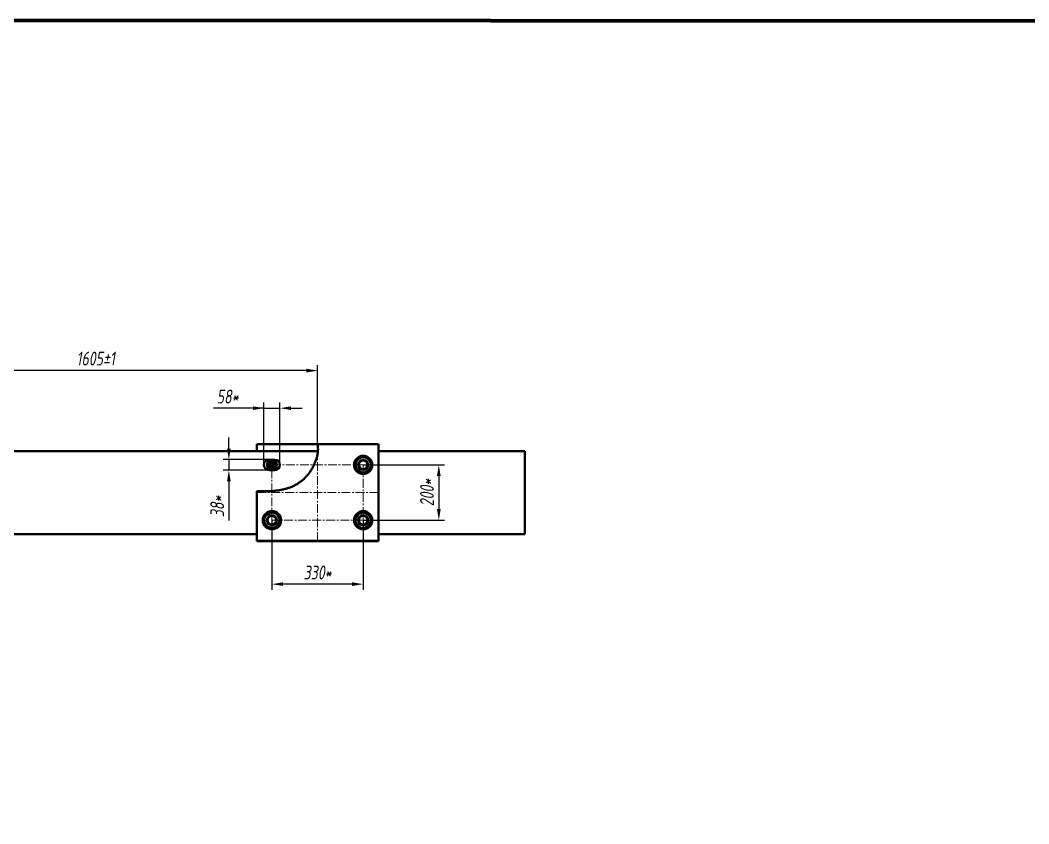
# Model space of a CAD drawing. Header units: millimetres. Extents: x 46486 to 69721, y 30372 to 52690.
# Drawn here: x 60233 to 63881, y 49784 to 52690 of the extents above; entities that cross this region are included whole.
import ezdxf

# ---------------------------------------------------------------- set-up
doc = ezdxf.new("R2010")
doc.units = ezdxf.units.MM
doc.linetypes.add('CENTER', pattern=[50.8, 31.75, -6.35, 6.35, -6.35])
doc.layers.add('РАЗМЕРЫ', color=7, linetype='Continuous', lineweight=18)
doc.styles.get("Standard").update_dxf_attribs({"font": 'simplex.shx', "width": 0.7, "oblique": 10})
doc.dimstyles.new('Stand10', dxfattribs={"dimtxt": 50, "dimasz": 40, "dimexe": 20, "dimexo": 0, "dimgap": 16, "dimtad": 1, "dimdec": 0, "dimzin": 0, "dimdsep": 46, "dimtxsty": 'Standard', "dimcen": 0, "dimadec": 0, "dimazin": 0, "dimtfac": 1, "dimtdec": 0, "dimtmove": 0, "dimatfit": 3, "dimfxl": 0.18, "dimtolj": 1, "dimtzin": 0, "dimarcsym": 0})

# ---------------------------------------------------------------- blocks, each defined once
blk = doc.blocks.new('*D6306')
at = {"layer": 'DEFPOINTS', "color": 0, "linetype": 'CENTER', "lineweight": 18}
for p in [(61172.3, 51286.6), (61114.3, 51081.4), (61172.3, 51081.4)]:
    blk.add_point(p, dxfattribs=at)
at = {"layer": 'РАЗМЕРЫ', "color": 0, "lineweight": -2}
for p, q in [((61114.3, 51081.4), (61114.3, 51306.6)), ((61172.3, 51081.4), (61172.3, 51306.6)), ((61114.3, 51286.6), (60931.8, 51286.6)), ((61114.3, 51286.6), (60931.8, 51286.6)), ((61074.3, 51286.6), (61034.3, 51286.6)), ((61114.3, 51286.6), (61172.3, 51286.6)), ((61212.3, 51286.6), (61252.3, 51286.6))]:
    blk.add_line(p, q, dxfattribs=at)
at = {"layer": 'РАЗМЕРЫ', "color": 0, "linetype": 'CENTER', "lineweight": 18}
for points in [[(61074.3, 51279.9), (61074.3, 51293.2), (61114.3, 51286.6)], [(61212.3, 51293.2), (61212.3, 51279.9), (61172.3, 51286.6)]]:
    blk.add_solid(points, dxfattribs=at)
at = {"layer": 'РАЗМЕРЫ', "color": 0, "linetype": 'CENTER', "lineweight": 18, "insert": (60983, 51328.6), "char_height": 50, "attachment_point": 5}
blk.add_mtext('\\A1;58*', dxfattribs=at)
blk = doc.blocks.new('*D6310')
at = {"layer": 'DEFPOINTS', "color": 0, "lineweight": 18}
for p in [(61143.3, 51100.4), (60987.5, 51062.4), (61143.3, 51062.4)]:
    blk.add_point(p, dxfattribs=at)
at = {"layer": 'РАЗМЕРЫ', "color": 0, "lineweight": -2}
for p, q in [((60987.5, 51140.4), (60987.5, 51180.4)), ((61143.3, 51100.4), (60967.5, 51100.4)), ((60987.5, 51100.4), (60987.5, 51062.4)), ((61143.3, 51062.4), (60967.5, 51062.4)), ((60987.5, 51022.4), (60987.5, 50879.9)), ((60987.5, 51022.4), (60987.5, 50879.9))]:
    blk.add_line(p, q, dxfattribs=at)
at = {"layer": 'РАЗМЕРЫ', "color": 0, "lineweight": 18}
for points in [[(60980.8, 51140.4), (60994.2, 51140.4), (60987.5, 51100.4)], [(60994.2, 51022.4), (60980.8, 51022.4), (60987.5, 51062.4)]]:
    blk.add_solid(points, dxfattribs=at)
at = {"layer": 'РАЗМЕРЫ', "color": 0, "lineweight": 18, "insert": (60945.5, 50931.1), "char_height": 50, "attachment_point": 5, "rotation": 90}
blk.add_mtext('\\A1;38*', dxfattribs=at)
blk = doc.blocks.new('*D6316')
at = {"layer": 'DEFPOINTS', "color": 0, "lineweight": 18}
for p in [(61143.3, 50881.4), (61473.3, 50881.4), (61143.3, 50650.3)]:
    blk.add_point(p, dxfattribs=at)
at = {"layer": 'РАЗМЕРЫ', "color": 0, "lineweight": -2}
for p, q in [((61143.3, 50881.4), (61143.3, 50630.3)), ((61473.3, 50881.4), (61473.3, 50630.3)), ((61433.3, 50650.3), (61183.3, 50650.3))]:
    blk.add_line(p, q, dxfattribs=at)
at = {"layer": 'РАЗМЕРЫ', "color": 0, "lineweight": 18}
for points in [[(61183.3, 50657), (61183.3, 50643.7), (61143.3, 50650.3)], [(61433.3, 50643.7), (61433.3, 50657), (61473.3, 50650.3)]]:
    blk.add_solid(points, dxfattribs=at)
at = {"layer": 'РАЗМЕРЫ', "color": 0, "lineweight": 18, "insert": (61308.3, 50692.4), "char_height": 50, "attachment_point": 5}
blk.add_mtext('\\A1;330*', dxfattribs=at)
blk = doc.blocks.new('*D6342')
at = {"layer": 'DEFPOINTS', "color": 0, "lineweight": 18}
for p in [(59703.3, 51422.4), (61308.3, 51155.6), (59703.3, 51081.4)]:
    blk.add_point(p, dxfattribs=at)
at = {"layer": 'РАЗМЕРЫ', "color": 0, "lineweight": -2}
for p, q in [((59703.3, 51081.4), (59703.3, 51442.4)), ((61308.3, 51155.6), (61308.3, 51442.4)), ((61268.3, 51422.4), (59743.3, 51422.4))]:
    blk.add_line(p, q, dxfattribs=at)
at = {"layer": 'РАЗМЕРЫ', "color": 0, "lineweight": 18}
for points in [[(59743.3, 51429.1), (59743.3, 51415.8), (59703.3, 51422.4)], [(61268.3, 51415.7), (61268.3, 51429.1), (61308.3, 51422.4)]]:
    blk.add_solid(points, dxfattribs=at)
at = {"layer": 'РАЗМЕРЫ', "color": 0, "lineweight": 18, "insert": (60505.8, 51465.9), "char_height": 50, "attachment_point": 5, "rotation": 359.9992}
blk.add_mtext('\\A1;1605%%p1', dxfattribs=at)
blk = doc.blocks.new('*D6344')
at = {"layer": 'DEFPOINTS', "color": 0, "lineweight": 18}
for p in [(61473.3, 51081.4), (61473.3, 50881.4), (61746.9, 50881.4)]:
    blk.add_point(p, dxfattribs=at)
at = {"layer": 'РАЗМЕРЫ', "color": 0, "lineweight": -2}
for p, q in [((61473.3, 51081.4), (61766.9, 51081.4)), ((61746.9, 51041.4), (61746.9, 50921.4)), ((61473.3, 50881.4), (61766.9, 50881.4))]:
    blk.add_line(p, q, dxfattribs=at)
at = {"layer": 'РАЗМЕРЫ', "color": 0, "lineweight": 18}
for points in [[(61753.6, 51041.4), (61740.2, 51041.4), (61746.9, 51081.4)], [(61740.2, 50921.4), (61753.6, 50921.4), (61746.9, 50881.4)]]:
    blk.add_solid(points, dxfattribs=at)
at = {"layer": 'РАЗМЕРЫ', "color": 0, "lineweight": 18, "insert": (61704, 50981.4), "char_height": 50, "attachment_point": 5, "rotation": 90}
blk.add_mtext('\\A1;200*', dxfattribs=at)

msp = doc.modelspace()

# ---------------------------------------------------------------- hatches: boundary and pattern name
at = {"linetype": 'Continuous', "lineweight": 18}
h = msp.add_hatch(dxfattribs=at)
h.set_pattern_fill('ANSI31', style=0)
h.set_pattern_definition([(45, (57556.157, 42075.3056), (-2.245064, 2.245064), [])])
edge = h.paths.add_edge_path(flags=0)
edge.add_arc((61143.29, 51081.37), 18, 0, 360)

# ---------------------------------------------------------------- linework, layer by layer
at = {"color": 7, "linetype": 'Continuous', "lineweight": 40}
for p, q in [((61088.29, 51156.35), (61088.29, 51131.37)), ((61308.3, 51156.35), (61088.29, 51156.35)), ((61528.29, 51156.82), (61308.2, 51156.82)), ((61308.27, 51156.35), (61308.2, 51156.82)), ((61308.29, 51156.37), (61528.29, 51156.37)), ((61528.29, 51156.37), (61528.29, 51156.82)), ((61528.29, 51156.37), (61528.29, 50806.37)), ((59923.29, 51131.37), (60946.01, 51131.37)), ((60946.01, 51131.37), (61088.29, 51131.37)), ((61088.29, 51131.37), (61309.59, 51131.37)), ((61528.29, 51131.37), (62058.29, 51131.37)), ((62058.29, 50831.37), (62058.29, 51131.37)), ((61153.29, 51100.37), (61133.29, 51100.37)), ((61133.29, 51062.37), (61153.29, 51062.37)), ((61088.29, 50806.37), (61088.29, 50986.62)), ((59923.29, 50831.37), (61088.29, 50831.37)), ((61528.29, 50831.37), (62058.29, 50831.37)), ((61528.29, 50806.37), (61088.29, 50806.37)), ((61088.29, 50806.37), (61088.29, 50805.93)), ((61088.29, 50805.93), (61528.29, 50805.93)), ((61528.29, 50806.37), (61528.29, 50805.93))]:
    msp.add_line(p, q, dxfattribs=at)
for centre, radius in [((61473.29, 51081.37), 33), ((61143.29, 51081.37), 18), ((61473.29, 51081.37), 18), ((61473.29, 51081.37), 15.8), ((61143.29, 50881.37), 33), ((61143.29, 50881.37), 18), ((61143.29, 50881.37), 15.8), ((61473.29, 50881.37), 33), ((61473.29, 50881.37), 18), ((61473.29, 50881.37), 15.8)]:
    msp.add_circle(centre, radius, dxfattribs=at)
for centre, radius, start, end in [((61133.29, 51081.37), 19, 90, 270), ((61153.29, 51081.37), 19, 270, 90), ((61473.29, 51081.37), 27.5, 120.51772, 180.51772), ((61473.29, 51081.37), 27.5, 180.51772, 240.51772), ((61473.29, 51081.37), 27.5, 60.51772, 120.51772), ((61473.29, 51081.37), 27.5, 0.51772, 60.51772), ((61473.29, 51081.37), 27.5, 300.51772, 0.51772), ((61473.29, 51081.37), 27.5, 240.51772, 300.51772), ((61143.29, 50881.37), 27.5, 120.51772, 180.51772), ((61143.29, 50881.37), 27.5, 60.51772, 120.51772), ((61143.29, 50881.37), 27.5, 0.51772, 60.51772), ((61473.29, 50881.37), 27.5, 108.06856, 168.06856), ((61473.29, 50881.37), 27.5, 48.06856, 108.06856), ((61473.29, 50881.37), 27.5, 348.06856, 48.06856), ((61143.29, 50881.37), 27.5, 180.51772, 240.51772), ((61143.29, 50881.37), 27.5, 240.51772, 300.51772), ((61143.29, 50881.37), 27.5, 300.51772, 0.51772), ((61473.29, 50881.37), 27.5, 168.06856, 228.06856), ((61473.29, 50881.37), 27.5, 228.06856, 288.06856), ((61473.29, 50881.37), 27.5, 288.06856, 348.06856)]:
    msp.add_arc(centre, radius, start, end, dxfattribs=at)
for points, knots in [([(61308.29, 51156.37), (61308.77, 51153.52), (61309.72, 51147.76), (61310.03, 51138.89), (61309.59, 51129.85), (61308.26, 51119.91), (61305.89, 51109.15), (61302.34, 51097.7), (61297.85, 51086.38), (61292.5, 51075.31), (61286.38, 51064.61), (61279.57, 51054.41), (61272.15, 51044.82), (61263.9, 51035.6), (61254.78, 51026.97), (61244.77, 51019.05), (61234.25, 51012.14), (61223.27, 51006.17), (61211.83, 51001.1), (61199.96, 50996.86), (61187.7, 50993.41), (61173.93, 50990.44), (61158.6, 50988.12), (61141.66, 50986.59), (61124.25, 50985.89), (61106.4, 50985.89), (61094.37, 50986.38), (61088.29, 50986.62)], [0, 0, 0, 0, 0.0269604, 0.0544945, 0.0826631, 0.1114736, 0.1480336, 0.1853877, 0.223341, 0.2616591, 0.3000822, 0.3383369, 0.3761472, 0.4132454, 0.4537234, 0.4932923, 0.5323075, 0.571091, 0.609924, 0.6490433, 0.6886404, 0.7288626, 0.7804716, 0.8333659, 0.8875994, 0.9431636, 1, 1, 1, 1]), ([(61473, 51113.13), (61470.78, 51111.82), (61467.43, 51109.84), (61462.83, 51107.13), (61460.49, 51105.75), (61459.33, 51105.06)], [0, 0, 0, 0, 0.4952544, 0.7476497, 1, 1, 1, 1]), ([(61473, 51113.13), (61474.17, 51112.47), (61476.99, 51110.87), (61481.6, 51108.26), (61485.08, 51106.3), (61486.83, 51105.31)], [0, 0, 0, 0, 0.2572433, 0.6263799, 1, 1, 1, 1]), ([(61459.33, 51105.06), (61459, 51104.87), (61456.55, 51103.42), (61451.92, 51100.7), (61447.75, 51098.24), (61445.65, 51097)], [0, 0, 0, 0, 0.070113, 0.5307963, 1, 1, 1, 1]), ([(61445.65, 51097), (61445.67, 51094.42), (61445.71, 51090.53), (61445.76, 51085.19), (61445.78, 51082.48), (61445.79, 51081.12)], [0, 0, 0, 0, 0.4952544, 0.7476497, 1, 1, 1, 1]), ([(61445.79, 51081.12), (61445.8, 51080.75), (61445.82, 51077.9), (61445.87, 51072.52), (61445.91, 51067.69), (61445.94, 51065.25)], [0, 0, 0, 0, 0.070113, 0.5307963, 1, 1, 1, 1]), ([(61486.83, 51105.31), (61488.08, 51104.6), (61491.04, 51102.93), (61495.68, 51100.31), (61498.99, 51098.44), (61500.65, 51097.5)], [0, 0, 0, 0, 0.2684065, 0.6323729, 1, 1, 1, 1]), ([(61500.79, 51081.62), (61500.79, 51082), (61500.76, 51084.85), (61500.71, 51090.22), (61500.67, 51095.06), (61500.65, 51097.5)], [0, 0, 0, 0, 0.070113, 0.5307963, 1, 1, 1, 1]), ([(61500.93, 51065.74), (61500.91, 51068.32), (61500.88, 51072.21), (61500.83, 51077.55), (61500.8, 51080.27), (61500.79, 51081.62)], [0, 0, 0, 0, 0.4952544, 0.7476497, 1, 1, 1, 1]), ([(61445.94, 51065.25), (61447.1, 51064.59), (61449.92, 51062.99), (61454.54, 51060.39), (61458.01, 51058.42), (61459.76, 51057.43)], [0, 0, 0, 0, 0.2572433, 0.6263799, 1, 1, 1, 1]), ([(61459.76, 51057.43), (61461.01, 51056.72), (61463.97, 51055.05), (61468.61, 51052.43), (61471.92, 51050.56), (61473.58, 51049.62)], [0, 0, 0, 0, 0.2684065, 0.6323729, 1, 1, 1, 1]), ([(61473.58, 51049.62), (61475.8, 51050.93), (61479.15, 51052.91), (61483.75, 51055.62), (61486.09, 51056.99), (61487.26, 51057.68)], [0, 0, 0, 0, 0.4952544, 0.7476497, 1, 1, 1, 1]), ([(61487.26, 51057.68), (61487.58, 51057.87), (61490.04, 51059.32), (61494.67, 51062.05), (61498.83, 51064.51), (61500.93, 51065.74)], [0, 0, 0, 0, 0.070113, 0.5307963, 1, 1, 1, 1]), ([(61129.33, 50905.06), (61129, 50904.87), (61126.55, 50903.42), (61121.92, 50900.7), (61117.75, 50898.24), (61115.65, 50897)], [0, 0, 0, 0, 0.070113, 0.5307963, 1, 1, 1, 1]), ([(61115.65, 50897), (61115.67, 50894.42), (61115.71, 50890.53), (61115.76, 50885.19), (61115.78, 50882.48), (61115.79, 50881.12)], [0, 0, 0, 0, 0.4952544, 0.7476497, 1, 1, 1, 1]), ([(61143, 50913.13), (61140.78, 50911.82), (61137.43, 50909.84), (61132.83, 50907.13), (61130.49, 50905.75), (61129.33, 50905.06)], [0, 0, 0, 0, 0.4952544, 0.7476497, 1, 1, 1, 1]), ([(61143, 50913.13), (61144.17, 50912.47), (61146.99, 50910.87), (61151.6, 50908.26), (61155.08, 50906.3), (61156.83, 50905.31)], [0, 0, 0, 0, 0.2572433, 0.6263799, 1, 1, 1, 1]), ([(61156.83, 50905.31), (61158.08, 50904.6), (61161.04, 50902.93), (61165.68, 50900.31), (61168.99, 50898.44), (61170.65, 50897.5)], [0, 0, 0, 0, 0.2684065, 0.6323729, 1, 1, 1, 1]), ([(61170.79, 50881.62), (61170.79, 50882), (61170.76, 50884.85), (61170.71, 50890.22), (61170.67, 50895.06), (61170.65, 50897.5)], [0, 0, 0, 0, 0.070113, 0.5307963, 1, 1, 1, 1]), ([(61449.67, 50902.59), (61449.14, 50900.07), (61448.33, 50896.26), (61447.23, 50891.04), (61446.67, 50888.38), (61446.39, 50887.06)], [0, 0, 0, 0, 0.4952544, 0.7476497, 1, 1, 1, 1]), ([(61464.76, 50907.52), (61464.4, 50907.4), (61461.7, 50906.52), (61456.59, 50904.85), (61451.99, 50903.35), (61449.67, 50902.59)], [0, 0, 0, 0, 0.070113, 0.5307963, 1, 1, 1, 1]), ([(61479.86, 50912.44), (61477.41, 50911.64), (61473.71, 50910.43), (61468.63, 50908.78), (61466.05, 50907.94), (61464.76, 50907.52)], [0, 0, 0, 0, 0.4952544, 0.7476497, 1, 1, 1, 1]), ([(61479.86, 50912.44), (61480.85, 50911.55), (61483.26, 50909.38), (61487.21, 50905.84), (61490.17, 50903.17), (61491.67, 50901.83)], [0, 0, 0, 0, 0.2572433, 0.6263799, 1, 1, 1, 1]), ([(61491.67, 50901.83), (61492.74, 50900.87), (61495.27, 50898.6), (61499.23, 50895.04), (61502.06, 50892.5), (61503.48, 50891.22)], [0, 0, 0, 0, 0.2684065, 0.6323729, 1, 1, 1, 1]), ([(61500.2, 50875.69), (61500.28, 50876.06), (61500.86, 50878.84), (61501.98, 50884.1), (61502.98, 50888.83), (61503.48, 50891.22)], [0, 0, 0, 0, 0.070113, 0.5307963, 1, 1, 1, 1]), ([(61115.79, 50881.12), (61115.8, 50880.75), (61115.82, 50877.9), (61115.87, 50872.52), (61115.91, 50867.69), (61115.94, 50865.25)], [0, 0, 0, 0, 0.070113, 0.5307963, 1, 1, 1, 1]), ([(61115.94, 50865.25), (61117.1, 50864.59), (61119.92, 50862.99), (61124.54, 50860.39), (61128.01, 50858.42), (61129.76, 50857.43)], [0, 0, 0, 0, 0.2572433, 0.6263799, 1, 1, 1, 1]), ([(61129.76, 50857.43), (61131.01, 50856.72), (61133.97, 50855.05), (61138.61, 50852.43), (61141.92, 50850.56), (61143.58, 50849.62)], [0, 0, 0, 0, 0.2684065, 0.6323729, 1, 1, 1, 1]), ([(61143.58, 50849.62), (61145.8, 50850.93), (61149.15, 50852.91), (61153.75, 50855.62), (61156.09, 50856.99), (61157.26, 50857.68)], [0, 0, 0, 0, 0.4952544, 0.7476497, 1, 1, 1, 1]), ([(61157.26, 50857.68), (61157.58, 50857.87), (61160.04, 50859.32), (61164.67, 50862.05), (61168.83, 50864.51), (61170.93, 50865.74)], [0, 0, 0, 0, 0.070113, 0.5307963, 1, 1, 1, 1]), ([(61170.93, 50865.74), (61170.91, 50868.32), (61170.88, 50872.21), (61170.83, 50877.55), (61170.8, 50880.27), (61170.79, 50881.62)], [0, 0, 0, 0, 0.4952544, 0.7476497, 1, 1, 1, 1]), ([(61446.39, 50887.06), (61446.31, 50886.69), (61445.72, 50883.9), (61444.61, 50878.64), (61443.61, 50873.91), (61443.1, 50871.52)], [0, 0, 0, 0, 0.070113, 0.5307963, 1, 1, 1, 1]), ([(61443.1, 50871.52), (61444.1, 50870.63), (61446.51, 50868.46), (61450.45, 50864.92), (61453.42, 50862.26), (61454.92, 50860.91)], [0, 0, 0, 0, 0.2572433, 0.6263799, 1, 1, 1, 1]), ([(61454.92, 50860.91), (61455.99, 50859.95), (61458.52, 50857.68), (61462.48, 50854.12), (61465.31, 50851.58), (61466.73, 50850.3)], [0, 0, 0, 0, 0.2684065, 0.6323729, 1, 1, 1, 1]), ([(61466.73, 50850.3), (61469.18, 50851.1), (61472.88, 50852.31), (61477.95, 50853.97), (61480.53, 50854.81), (61481.82, 50855.23)], [0, 0, 0, 0, 0.4952544, 0.7476497, 1, 1, 1, 1]), ([(61481.82, 50855.23), (61482.18, 50855.35), (61484.89, 50856.23), (61490, 50857.9), (61494.6, 50859.4), (61496.92, 50860.15)], [0, 0, 0, 0, 0.070113, 0.5307963, 1, 1, 1, 1]), ([(61496.92, 50860.15), (61497.45, 50862.68), (61498.25, 50866.48), (61499.36, 50871.71), (61499.92, 50874.36), (61500.2, 50875.69)], [0, 0, 0, 0, 0.4952544, 0.7476497, 1, 1, 1, 1])]:
    msp.add_open_spline(points, degree=3, knots=knots, dxfattribs=at)
at = {"layer": 'РАЗМЕРЫ', "color": 0, "linetype": 'CENTER', "lineweight": 18}
for p, q in [((61308.29, 50805.93), (61308.3, 51156.35)), ((61143.29, 50881.37), (61143.29, 51081.37)), ((61143.29, 51081.37), (61473.29, 51081.37)), ((61473.29, 51081.37), (61473.29, 50881.37)), ((61528.29, 50981.37), (61088.29, 50981.37)), ((61473.29, 50881.37), (61143.29, 50881.37))]:
    msp.add_line(p, q, dxfattribs=at)
at = {"layer": 'РАЗМЕРЫ', "color": 0, "lineweight": 200}
msp.add_lwpolyline([(58040.73, 52689.56), (69720.91, 52685.86), (69720.91, 42175.55), (58040.73, 42179.25)], close=True, dxfattribs=at)

# ---------------------------------------------------------------- dimensions: what is measured, and where the dimension line sits
at = {"layer": 'РАЗМЕРЫ', "lineweight": 18}
for base, p1, p2, angle, text, picture, middle in [((59703.3, 51422.43), (61308.3, 51155.65), (59703.29, 51081.37), 179.99923, '1605%%p1', '*D6342', (60505.8, 51465.9)), ((60987.49, 51062.37), (61143.29, 51100.37), (61143.29, 51062.37), 90, '38*', '*D6310', (60945.46, 50931.13)), ((61746.89, 50881.37), (61473.29, 51081.37), (61473.29, 50881.37), 270, '200*', '*D6344', (61703.96, 50981.37)), ((61143.29, 50650.33), (61473.29, 50881.37), (61143.29, 50881.37), 180, '330*', '*D6316', (61308.29, 50692.37))]:
    dim = msp.add_linear_dim(base=base, p1=p1, p2=p2, angle=angle, text=text, dimstyle='Stand10', dxfattribs=at)
    dim.commit()
    dim.dimension.update_dxf_attribs({"geometry": picture, "text_midpoint": middle})
dim = msp.add_linear_dim(base=(61172.29, 51286.57), p1=(61114.29, 51081.37), p2=(61172.29, 51081.37), text='58*', dimstyle='Stand10', dxfattribs=at)
dim.commit()
dim.dimension.update_dxf_attribs({"geometry": '*D6306', "text_midpoint": (60983.04, 51286.57), "dimtype": 160})

doc.saveas('drawing.dxf')
